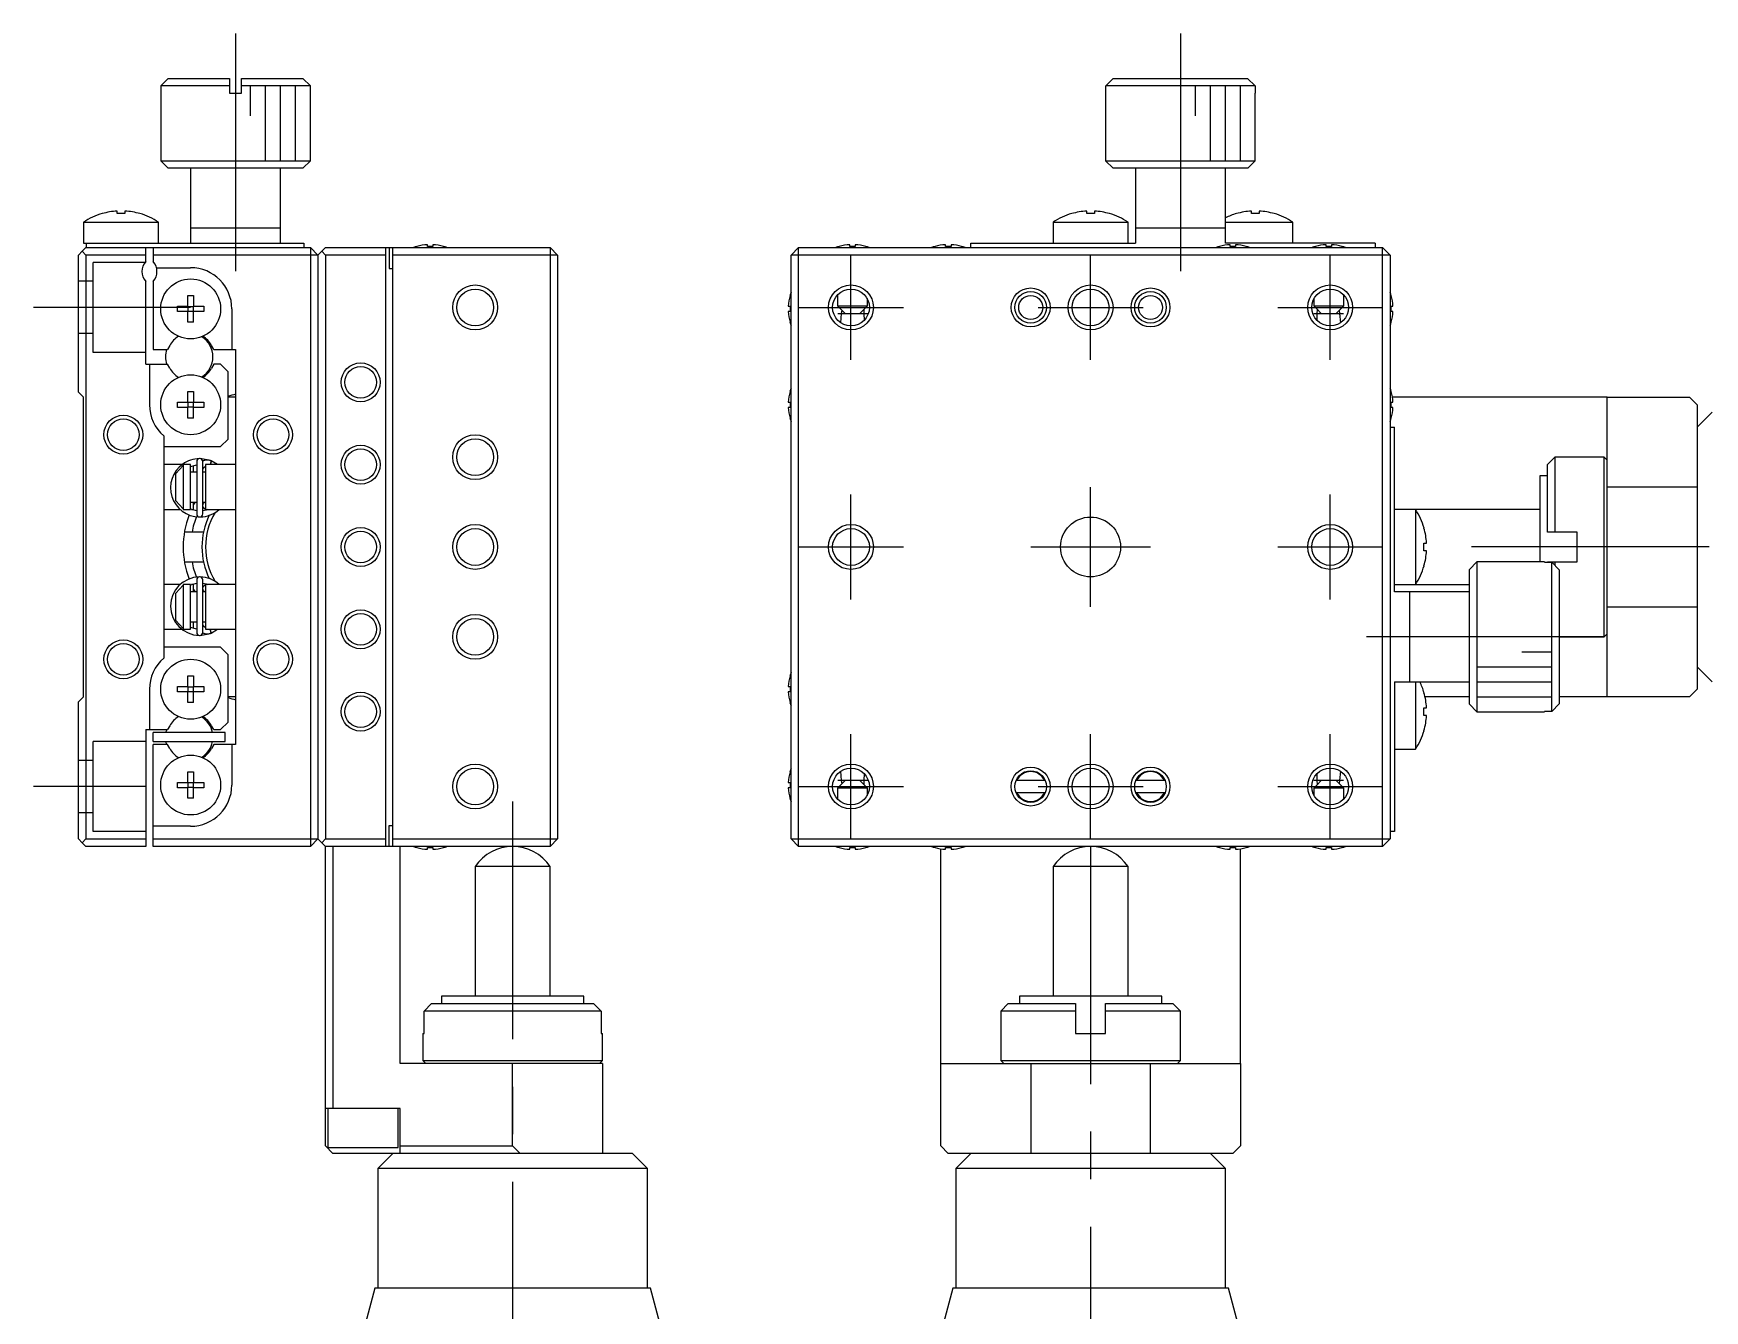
# Model space of a CAD drawing. Extents: x -3 to 373, y -8 to 262.
# Drawn here: x -3 to 108.6, y 125.3 to 210.7 of the extents above; entities that cross this region are included whole.
import ezdxf

# ---------------------------------------------------------------- set-up
doc = ezdxf.new("R2010")
doc.units = 0
doc.header["$LTSCALE"] = 0.5
doc.linetypes.add('CENTER', pattern=[50.8, 31.75, -6.35, 6.35, -6.35])
doc.linetypes.add('DASHED', pattern=[19.05, 12.7, -6.35])
for name, color, linetype in [('MSM_CENTER', 1, 'CENTER'), ('MSM_CONTINUOUS', 7, 'CONTINUOUS'), ('MSM_DASHED', 4, 'DASHED'), ('MSM_NARROW', 5, 'CONTINUOUS')]:
    doc.layers.add(name, color=color, linetype=linetype)

msp = doc.modelspace()

# ---------------------------------------------------------------- linework, layer by layer
at = {"layer": 'MSM_CENTER'}
for p, q in [((10.5, 210.65), (10.5, 193.65)), ((73.594929, 210.65), (73.594929, 193.65)), ((51.594929, 188.85), (51.594929, 195.85)), ((67.594929, 188.85), (67.594929, 195.85)), ((83.594929, 188.85), (83.594929, 195.85)), ((7.5, 192.35), (-3, 192.35)), ((48.094929, 192.35), (55.094929, 192.35)), ((64.094929, 192.35), (71.094929, 192.35)), ((80.094929, 192.35), (87.094929, 192.35)), ((51.594929, 172.85), (51.594929, 179.85)), ((67.594929, 172.35), (67.594929, 180.35)), ((83.594929, 172.85), (83.594929, 179.85)), ((48.094929, 176.35), (55.094929, 176.35)), ((63.594929, 176.35), (71.594929, 176.35)), ((80.094929, 176.35), (87.094929, 176.35)), ((185.094929, 176.35), (90.037412, 176.35)), ((101.894929, 170.35), (84.594929, 170.35)), ((51.594929, 156.85), (51.594929, 163.85)), ((67.594929, 156.85), (67.594929, 163.85)), ((83.594929, 156.85), (83.594929, 163.85)), ((4.5, 160.35), (-3, 160.35)), ((48.094929, 160.35), (55.094929, 160.35)), ((64.094929, 160.35), (71.094929, 160.35)), ((80.094929, 160.35), (87.094929, 160.35)), ((29, 159.35), (29, 58.85)), ((67.594929, 156.35), (67.594929, 58.85))]:
    msp.add_line(p, q, dxfattribs=at)
at = {"layer": 'MSM_CONTINUOUS'}
for p, q in [((6, 207.65), (5.5, 207.15)), ((6, 207.65), (10.1, 207.65)), ((10.1, 207.65), (10.1, 206.65)), ((10.9, 207.65), (15, 207.65)), ((10.9, 206.65), (10.9, 207.65)), ((15.5, 207.15), (15, 207.65)), ((68.610955, 207.15), (69.112742, 207.65)), ((69.112742, 207.65), (78.077116, 207.65)), ((78.077116, 207.65), (78.578904, 207.15)), ((5.5, 207.15), (5.5, 202.15)), ((10.1, 207.15), (5.5, 207.15)), ((10.1, 206.65), (10.9, 206.65)), ((15.5, 207.15), (10.9, 207.15)), ((15.5, 202.15), (15.5, 207.15)), ((68.594929, 206.65), (68.594929, 202.15)), ((68.594929, 206.65), (68.610955, 206.65)), ((68.610955, 206.65), (68.610955, 207.15)), ((78.578904, 207.15), (68.610955, 207.15)), ((78.578904, 207.15), (78.578904, 206.65)), ((78.578904, 206.65), (78.594929, 206.65)), ((78.594929, 202.15), (78.594929, 206.65)), ((5.5, 202.15), (6, 201.65)), ((5.5, 202.15), (15.5, 202.15)), ((15, 201.65), (15.5, 202.15)), ((68.594929, 202.15), (69.094929, 201.65)), ((68.594929, 202.15), (78.594929, 202.15)), ((78.094929, 201.65), (78.594929, 202.15)), ((15, 201.65), (6, 201.65)), ((7.5, 201.65), (7.5, 196.65)), ((13.5, 196.65), (13.5, 201.65)), ((78.094929, 201.65), (69.094929, 201.65)), ((70.594929, 201.65), (70.594929, 196.65)), ((76.594929, 196.65), (76.594929, 201.65)), ((2.59, 198.612581), (2.59, 198.784953)), ((3.11, 198.784953), (3.11, 198.612581)), ((67.334929, 198.612581), (67.334929, 198.784953)), ((67.854929, 198.784953), (67.854929, 198.612581)), ((78.334929, 198.612581), (78.334929, 198.784953)), ((78.854929, 198.784953), (78.854929, 198.612581)), ((0.35, 198.041657), (0.35, 196.65)), ((0.35, 198.041657), (5.35, 198.041657)), ((1.59141, 198.612581), (1.588067, 198.619436)), ((3.11, 198.612581), (2.59, 198.612581)), ((4.111933, 198.619436), (4.10859, 198.612581)), ((5.35, 196.65), (5.35, 198.041657)), ((13.5, 197.65), (7.5, 197.65)), ((65.094929, 198.041657), (65.094929, 196.65)), ((65.094929, 198.041657), (70.094929, 198.041657)), ((66.33634, 198.612581), (66.332997, 198.619436)), ((67.854929, 198.612581), (67.334929, 198.612581)), ((68.856862, 198.619436), (68.853519, 198.612581)), ((70.094929, 196.65), (70.094929, 198.041657)), ((76.594929, 197.65), (70.594929, 197.65)), ((76.594929, 198.041657), (81.094929, 198.041657)), ((77.33634, 198.612581), (77.332997, 198.619436)), ((78.854929, 198.612581), (78.334929, 198.612581)), ((79.856862, 198.619436), (79.853519, 198.612581)), ((81.094929, 196.65), (81.094929, 198.041657)), ((0.35, 196.65), (15.05, 196.65)), ((0.55, 196.35), (0.55, 196.65)), ((15.05, 196.65), (15.05, 196.35)), ((22.613639, 196.419522), (22.611384, 196.424144)), ((23.32, 196.419522), (23.32, 196.539859)), ((23.68, 196.419522), (23.32, 196.419522)), ((23.68, 196.539859), (23.68, 196.419522)), ((24.388616, 196.424144), (24.386361, 196.419522)), ((50.808568, 196.419522), (50.806314, 196.424144)), ((51.514929, 196.419522), (51.514929, 196.539859)), ((51.874929, 196.419522), (51.514929, 196.419522)), ((51.874929, 196.539859), (51.874929, 196.419522)), ((52.583545, 196.424144), (52.581291, 196.419522)), ((57.208568, 196.419522), (57.206314, 196.424144)), ((57.914929, 196.419522), (57.914929, 196.539859)), ((58.274929, 196.419522), (57.914929, 196.419522)), ((58.274929, 196.539859), (58.274929, 196.419522)), ((58.983545, 196.424144), (58.981291, 196.419522)), ((59.594929, 196.65), (70.594929, 196.65)), ((59.594929, 196.35), (59.594929, 196.65)), ((76.208568, 196.419522), (76.206314, 196.424144)), ((86.594929, 196.65), (76.594929, 196.65)), ((76.914929, 196.419522), (76.914929, 196.539859)), ((77.274929, 196.419522), (76.914929, 196.419522)), ((77.274929, 196.539859), (77.274929, 196.419522)), ((77.983545, 196.424144), (77.981291, 196.419522)), ((82.608568, 196.419522), (82.606314, 196.424144)), ((83.314929, 196.419522), (83.314929, 196.539859)), ((83.674929, 196.419522), (83.314929, 196.419522)), ((83.674929, 196.539859), (83.674929, 196.419522)), ((84.383545, 196.424144), (84.381291, 196.419522)), ((86.594929, 196.65), (86.594929, 196.35)), ((0.25, 196.1), (0, 195.85)), ((0, 186.7), (0, 195.85)), ((0.25, 196.1), (0.5, 196.35)), ((0.5, 195.85), (0.25, 196.1)), ((0.5, 196.35), (15.5, 196.35)), ((4.5, 195.85), (0.5, 195.85)), ((0.5, 195.85), (0.5, 156.85)), ((4.5, 195.411438), (4.5, 196.35)), ((5, 196.35), (5, 195.411438)), ((16, 195.85), (5, 195.85)), ((15.5, 196.35), (15.5, 156.35)), ((16, 195.85), (15.5, 196.35)), ((16, 195.85), (16.25, 196.1)), ((16, 195.85), (16, 156.85)), ((16.25, 196.1), (16.5, 196.35)), ((16.5, 195.85), (16.25, 196.1)), ((16.5, 196.35), (31.5, 196.35)), ((16.5, 195.85), (16.5, 156.85)), ((20.5, 195.85), (16.5, 195.85)), ((20.5, 196.35), (20.5, 156.35)), ((20.75, 196.35), (20.75, 194.95)), ((21, 156.35), (21, 196.35)), ((32, 195.85), (21, 195.85)), ((31.5, 196.35), (31.5, 156.35)), ((32, 195.85), (31.5, 196.35)), ((32, 195.85), (32, 156.85)), ((48.094929, 196.35), (47.594929, 195.85)), ((87.594929, 195.85), (47.594929, 195.85)), ((47.594929, 156.85), (47.594929, 195.85)), ((48.094929, 196.35), (87.094929, 196.35)), ((48.094929, 156.35), (48.094929, 196.35)), ((87.094929, 156.35), (87.094929, 196.35)), ((87.594929, 195.85), (87.094929, 196.35)), ((87.594929, 195.85), (87.594929, 156.85)), ((5.218246, 195), (7.5, 195)), ((20.75, 194.95), (21, 194.95)), ((4.5, 188.55), (4.5, 194.088562)), ((5, 194.088562), (5, 189.55)), ((7.32, 192.43), (7.32, 193.136361)), ((7.32, 193.136361), (7.68, 193.136361)), ((7.68, 193.136361), (7.68, 192.43)), ((47.520785, 193.138616), (47.525408, 193.136361)), ((50.694929, 193.217453), (50.694929, 192.45)), ((84.494929, 192.45), (84.494929, 193.21686)), ((87.664451, 193.136361), (87.669074, 193.138616)), ((6.613639, 192.07), (6.613639, 192.43)), ((6.613639, 192.43), (7.32, 192.43)), ((7.32, 192.07), (6.613639, 192.07)), ((7.330372, 192.419628), (7.32, 192.43)), ((7.330372, 192.080372), (7.32, 192.07)), ((7.32, 191.363639), (7.32, 192.07)), ((7.330372, 192.419628), (7.669628, 192.419628)), ((7.330372, 192.080372), (7.330372, 192.419628)), ((7.669628, 192.080372), (7.330372, 192.080372)), ((7.669628, 192.419628), (7.68, 192.43)), ((7.669628, 192.419628), (7.669628, 192.080372)), ((7.669628, 192.080372), (7.68, 192.07)), ((7.68, 192.43), (8.386361, 192.43)), ((7.68, 191.363639), (7.68, 192.07)), ((8.386361, 192.07), (7.68, 192.07)), ((8.386361, 192.43), (8.386361, 192.07)), ((10.25, 192.25), (10.25, 189.55)), ((47.405071, 192.43), (47.525408, 192.43)), ((47.525408, 192.07), (47.405071, 192.07)), ((47.525408, 192.43), (47.525408, 192.07)), ((50.694929, 192.45), (51.194929, 191.95)), ((50.694929, 192.45), (52.694929, 192.45)), ((50.707792, 191.95), (52.693842, 191.95)), ((50.946145, 191.95), (50.894929, 191.314384)), ((50.975073, 192.169864), (50.946145, 191.95)), ((52.194929, 191.95), (52.694929, 192.45)), ((52.478403, 191.95), (52.465965, 192.221076)), ((52.494929, 191.482532), (52.478403, 191.95)), ((52.694929, 192.45), (52.694929, 192.943707)), ((82.494929, 192.943083), (82.494929, 192.45)), ((82.494929, 192.45), (82.694929, 192.25)), ((82.494929, 192.45), (84.494929, 192.45)), ((82.496016, 191.95), (84.482067, 191.95)), ((82.694929, 192.25), (82.994929, 191.95)), ((82.711456, 191.95), (82.694929, 191.482532)), ((82.723894, 192.221089), (82.711456, 191.95)), ((83.994929, 191.95), (84.494929, 192.45)), ((84.243714, 191.95), (84.214785, 192.169874)), ((84.294929, 191.314384), (84.243714, 191.95)), ((87.664451, 192.43), (87.784788, 192.43)), ((87.664451, 192.07), (87.664451, 192.43)), ((87.784788, 192.07), (87.664451, 192.07)), ((7.68, 191.363639), (7.32, 191.363639)), ((47.525408, 191.363639), (47.520785, 191.361384)), ((87.669074, 191.361384), (87.664451, 191.363639)), ((6.09936, 189.810095), (5.949194, 189.55)), ((9.050806, 189.55), (8.90064, 189.810095)), ((5, 189.55), (5.949194, 189.55)), ((9.050806, 189.55), (10.5, 189.55)), ((10.5, 189.55), (10.5, 163.15)), ((4.5, 188.55), (5.949194, 188.55)), ((4.75, 188.55), (4.75, 185.85)), ((6.09936, 188.289905), (5.949194, 188.55)), ((9.050806, 188.55), (8.90064, 188.289905)), ((9.5, 188.55), (9.050806, 188.55)), ((10, 188.05), (9.5, 188.55)), ((10, 183.55), (10, 188.05)), ((0, 186.7), (0.35, 186.35)), ((7.32, 186.03), (7.32, 186.736361)), ((7.32, 186.736361), (7.68, 186.736361)), ((7.68, 186.736361), (7.68, 186.03)), ((47.520785, 186.738616), (47.525408, 186.736361)), ((87.664451, 186.736361), (87.669074, 186.738616)), ((0.35, 166.35), (0.35, 186.35)), ((6.613639, 185.67), (6.613639, 186.03)), ((6.613639, 186.03), (7.32, 186.03)), ((7.32, 185.67), (6.613639, 185.67)), ((7.330372, 186.019628), (7.32, 186.03)), ((7.330372, 185.680372), (7.32, 185.67)), ((7.32, 184.963639), (7.32, 185.67)), ((7.330372, 186.019628), (7.669628, 186.019628)), ((7.330372, 185.680372), (7.330372, 186.019628)), ((7.669628, 185.680372), (7.330372, 185.680372)), ((7.669628, 186.019628), (7.68, 186.03)), ((7.669628, 186.019628), (7.669628, 185.680372)), ((7.669628, 185.680372), (7.68, 185.67)), ((7.68, 186.03), (8.386361, 186.03)), ((7.68, 184.963639), (7.68, 185.67)), ((8.386361, 185.67), (7.68, 185.67)), ((8.386361, 186.03), (8.386361, 185.67)), ((10.5, 186.350002), (10, 186.350002)), ((47.405071, 186.03), (47.525408, 186.03)), ((47.525408, 185.67), (47.405071, 185.67)), ((47.525408, 186.03), (47.525408, 185.67)), ((87.664451, 186.03), (87.784788, 186.03)), ((87.664451, 185.67), (87.664451, 186.03)), ((87.784788, 185.67), (87.664451, 185.67)), ((102.094929, 186.350002), (87.750496, 186.350002)), ((102.094929, 186.350002), (107.594929, 186.35)), ((102.094929, 166.35), (102.094929, 186.350002)), ((108.094929, 185.85), (107.594929, 186.35)), ((108.094929, 185.85), (108.094929, 166.85)), ((109.094929, 185.35), (108.094929, 184.35)), ((7.68, 184.963639), (7.32, 184.963639)), ((47.525408, 184.963639), (47.520785, 184.961384)), ((87.594929, 184.35), (87.894929, 184.35)), ((87.669074, 184.961384), (87.664451, 184.963639)), ((87.894929, 173.35), (87.894929, 184.35)), ((5.7, 183.770938), (5.7, 168.929062)), ((5.7, 183.05), (9.5, 183.05)), ((9.5, 183.05), (10, 183.55)), ((7.906482, 182.053078), (7.906482, 178.553078)), ((8.816982, 182.11766), (8.130759, 182.251617)), ((8.335199, 182.099082), (8.303885, 182.085083)), ((8.306482, 178.553078), (8.306482, 182.053078)), ((8.367334, 182.111569), (8.335199, 182.099082)), ((8.400039, 182.122431), (8.367334, 182.111569)), ((8.433233, 182.131642), (8.400039, 182.122431)), ((8.466836, 182.139181), (8.433233, 182.131642)), ((8.500766, 182.145028), (8.466836, 182.139181)), ((8.534939, 182.149171), (8.500766, 182.145028)), ((8.569273, 182.151599), (8.534939, 182.149171)), ((8.603685, 182.152307), (8.569273, 182.151599)), ((8.638089, 182.151292), (8.603685, 182.152307)), ((8.672404, 182.148556), (8.638089, 182.151292)), ((8.706544, 182.144106), (8.672404, 182.148556)), ((8.740427, 182.137952), (8.706544, 182.144106)), ((8.77397, 182.130108), (8.740427, 182.137952)), ((8.80709, 182.120593), (8.77397, 182.130108)), ((8.878604, 182.092423), (8.805969, 181.849984)), ((8.839706, 182.10943), (8.80709, 182.120593)), ((8.8211, 181.907599), (8.814831, 181.892911)), ((8.827183, 181.922322), (8.8211, 181.907599)), ((8.833039, 181.936989), (8.827183, 181.922322)), ((8.838632, 181.951504), (8.833039, 181.936989)), ((8.843927, 181.965776), (8.838632, 181.951504)), ((8.870057, 182.097361), (8.839706, 182.10943)), ((8.848889, 181.979713), (8.843927, 181.965776)), ((8.853487, 181.993227), (8.848889, 181.979713)), ((8.857692, 182.006232), (8.853487, 181.993227)), ((8.861476, 182.018644), (8.857692, 182.006232)), ((8.864816, 182.030385), (8.861476, 182.018644)), ((8.867691, 182.041379), (8.864816, 182.030385)), ((8.870081, 182.051556), (8.867691, 182.041379)), ((8.868376, 182.097715), (8.870635, 182.097062)), ((9.291268, 181.85002), (8.869514, 182.096319)), ((8.871972, 182.060853), (8.870081, 182.051556)), ((8.870635, 182.097062), (8.87239, 182.095238)), ((8.873352, 182.069208), (8.871972, 182.060853)), ((8.87239, 182.095238), (8.873632, 182.092254)), ((8.874212, 182.07657), (8.873352, 182.069208)), ((8.873632, 182.092254), (8.874352, 182.08813)), ((8.874546, 182.08289), (8.874212, 182.07657)), ((8.874352, 182.08813), (8.874546, 182.08289)), ((98.594929, 182.35), (98.094929, 181.85)), ((101.894929, 182.35), (98.594929, 182.35)), ((98.594929, 182.35), (98.594929, 177.35)), ((102.094929, 182.15), (101.894929, 182.35)), ((101.894929, 170.35), (101.894929, 182.35)), ((6.921566, 181.85), (5.7, 181.85)), ((6.5, 181.266515), (7, 181.795683)), ((6.5, 179.433485), (6.5, 181.266515)), ((7.5, 181.85), (7, 181.85)), ((7, 181.85), (7, 178.85)), ((7.499868, 181.730394), (7.906431, 181.841258)), ((7.5, 178.85), (7.5, 181.85)), ((7.906482, 181.35), (7.5, 181.35)), ((7.7, 181.35), (7.7, 181.79983)), ((8.306482, 181.452191), (8.306809, 181.466146)), ((8.5, 181.35), (8.306482, 181.35)), ((8.306809, 181.466146), (8.307843, 181.48084)), ((8.307843, 181.48084), (8.309583, 181.495466)), ((8.309583, 181.495466), (8.312023, 181.50999)), ((8.312023, 181.50999), (8.31516, 181.524376)), ((8.31516, 181.524376), (8.318987, 181.538593)), ((8.318987, 181.538593), (8.323494, 181.552607)), ((8.323494, 181.552607), (8.328673, 181.566385)), ((8.328673, 181.566385), (8.334512, 181.579896)), ((8.334512, 181.579896), (8.341, 181.593107)), ((8.341, 181.593107), (8.348122, 181.605986)), ((8.348122, 181.605986), (8.355863, 181.618503)), ((8.355863, 181.618503), (8.364208, 181.630627)), ((8.364208, 181.630627), (8.373137, 181.642329)), ((8.373137, 181.642329), (8.382633, 181.653579)), ((8.382633, 181.653579), (8.392673, 181.664348)), ((8.392673, 181.664348), (8.403236, 181.67461)), ((8.403236, 181.67461), (8.414298, 181.684337)), ((8.414298, 181.684337), (8.425835, 181.693504)), ((8.425835, 181.693504), (8.437819, 181.702086)), ((8.437819, 181.702086), (8.450223, 181.710058)), ((8.450223, 181.710058), (8.463018, 181.7174)), ((8.463018, 181.7174), (8.476172, 181.724089)), ((8.476172, 181.724089), (8.489655, 181.730106)), ((8.489655, 181.730106), (8.499977, 181.734172)), ((10.5, 181.85), (8.5, 181.85)), ((8.5, 181.85), (8.5, 178.85)), ((8.801893, 181.86402), (8.795306, 181.85)), ((8.808415, 181.878354), (8.801893, 181.86402)), ((8.814831, 181.892911), (8.808415, 181.878354)), ((98.09491, 181.1), (97.594929, 181.1)), ((97.594929, 181.1), (97.594929, 175.35)), ((98.094929, 177.35), (98.094929, 181.85)), ((108.094929, 180.35), (102.094929, 180.35)), ((5.7, 178.85), (6.808166, 178.85)), ((7, 178.904317), (6.5, 179.433485)), ((7, 178.85), (7.5, 178.85)), ((7.906428, 178.765185), (7.499915, 178.875427)), ((7.5, 179.35), (7.906482, 179.35)), ((7.565484, 178.85), (7.565644, 178.85)), ((7.565906, 178.85), (7.7, 178.85)), ((7.7, 178.85), (7.7, 179.35)), ((8.306482, 179.35), (8.5, 179.35)), ((8.306531, 179.148642), (8.306482, 179.153965)), ((8.307151, 179.13392), (8.306531, 179.148642)), ((8.534819, 178.812495), (8.306541, 178.764872)), ((8.308479, 179.119242), (8.307151, 179.13392)), ((8.310512, 179.104642), (8.308479, 179.119242)), ((8.313246, 179.090155), (8.310512, 179.104642)), ((8.316677, 179.075813), (8.313246, 179.090155)), ((8.320797, 179.06165), (8.316677, 179.075813)), ((8.325599, 179.047701), (8.320797, 179.06165)), ((8.331073, 179.033997), (8.325599, 179.047701)), ((8.337207, 179.020573), (8.331073, 179.033997)), ((8.34399, 179.00746), (8.337207, 179.020573)), ((8.351407, 178.994691), (8.34399, 179.00746)), ((8.359442, 178.982297), (8.351407, 178.994691)), ((8.368079, 178.970309), (8.359442, 178.982297)), ((8.377299, 178.958758), (8.368079, 178.970309)), ((8.387081, 178.947674), (8.377299, 178.958758)), ((8.397404, 178.937086), (8.387081, 178.947674)), ((8.408244, 178.927021), (8.397404, 178.937086)), ((8.419577, 178.917507), (8.408244, 178.927021)), ((8.431376, 178.908571), (8.419577, 178.917507)), ((8.443613, 178.900237), (8.431376, 178.908571)), ((8.456258, 178.892528), (8.443613, 178.900237)), ((8.46928, 178.885467), (8.456258, 178.892528)), ((8.482647, 178.879075), (8.46928, 178.885467)), ((8.496325, 178.873371), (8.482647, 178.879075)), ((8.499977, 178.871984), (8.496325, 178.873371)), ((8.5, 178.85), (10.5, 178.85)), ((8.647486, 178.849662), (8.534819, 178.812495)), ((97.594929, 178.85), (87.894929, 178.85)), ((89.286587, 178.85), (89.286587, 173.85)), ((8.810526, 178.486653), (8.811433, 178.486945)), ((8.811433, 178.486945), (8.814693, 178.488003)), ((8.814693, 178.488003), (8.815844, 178.488381)), ((8.815844, 178.488381), (8.816742, 178.488677)), ((8.816742, 178.488677), (8.818013, 178.489099)), ((8.818013, 178.489099), (8.870057, 178.508795)), ((8.865773, 178.508891), (8.868376, 178.508441)), ((8.868376, 178.508441), (8.868018, 178.509303)), ((8.870057, 178.508795), (8.868376, 178.508441)), ((8.870814, 178.50921), (8.870057, 178.508795)), ((89.85751, 177.60859), (89.864365, 177.611933)), ((8.356456, 177.35), (7.08392, 177.35)), ((89.85751, 176.09), (89.85751, 176.61)), ((89.85751, 176.61), (90.029882, 176.61)), ((100.094929, 177.35), (98.094929, 177.35)), ((100.094929, 175.35), (100.094929, 177.35)), ((7.08392, 175.35), (8.356456, 175.35)), ((90.029882, 176.09), (89.85751, 176.09)), ((93.394929, 175.35), (92.894929, 174.85)), ((97.894929, 175.35), (93.394929, 175.35)), ((93.394929, 175.35), (93.394929, 165.35)), ((97.894929, 175.35), (97.894929, 175.333974)), ((97.894929, 175.333974), (98.394929, 175.333974)), ((98.094929, 175.35), (100.094929, 175.35)), ((98.394929, 175.333974), (98.894929, 174.832187)), ((98.394929, 165.366026), (98.394929, 175.333974)), ((98.594929, 175.35), (98.594929, 175.132923)), ((7.906482, 174.146922), (7.906482, 170.646922)), ((8.306482, 170.646922), (8.306482, 174.146922)), ((8.809694, 174.213612), (8.808645, 174.213946)), ((8.811068, 174.213173), (8.809694, 174.213612)), ((8.812058, 174.212854), (8.811068, 174.213173)), ((8.812953, 174.212564), (8.812058, 174.212854)), ((8.814387, 174.212097), (8.812953, 174.212564)), ((8.815948, 174.211585), (8.814387, 174.212097)), ((8.817001, 174.211237), (8.815948, 174.211585)), ((8.818509, 174.210736), (8.817001, 174.211237)), ((8.821004, 174.209898), (8.818509, 174.210736)), ((8.822984, 174.209225), (8.821004, 174.209898)), ((8.870057, 174.191205), (8.822984, 174.209225)), ((8.868376, 174.191559), (8.867999, 174.190651)), ((8.870057, 174.191205), (8.868376, 174.191559)), ((8.870814, 174.19079), (8.870057, 174.191205)), ((89.864365, 175.088067), (89.85751, 175.09141)), ((92.894929, 165.85), (92.894929, 174.85)), ((98.894929, 174.832187), (98.894929, 165.867813)), ((6.808261, 173.85), (5.7, 173.85)), ((6.5, 173.266515), (7, 173.795683)), ((6.5, 171.433485), (6.5, 173.266515)), ((6.80887, 173.85), (6.808644, 173.85)), ((7.5, 173.85), (7, 173.85)), ((7, 173.85), (7, 170.85)), ((7.49981, 173.824529), (7.906478, 173.934822)), ((7.5, 170.85), (7.5, 173.85)), ((7.906482, 173.35), (7.5, 173.35)), ((7.7, 173.85), (7.565825, 173.85)), ((7.7, 173.35), (7.7, 173.85)), ((8.306482, 173.546035), (8.306809, 173.559989)), ((8.5, 173.35), (8.306482, 173.35)), ((8.306574, 173.935124), (8.535095, 173.887425)), ((8.306809, 173.559989), (8.307843, 173.574684)), ((8.307843, 173.574684), (8.309583, 173.58931)), ((8.309583, 173.58931), (8.312023, 173.603833)), ((8.312023, 173.603833), (8.31516, 173.61822)), ((8.31516, 173.61822), (8.318987, 173.632437)), ((8.318987, 173.632437), (8.323494, 173.646451)), ((8.323494, 173.646451), (8.328673, 173.660229)), ((8.328673, 173.660229), (8.334512, 173.67374)), ((8.334512, 173.67374), (8.341, 173.68695)), ((8.341, 173.68695), (8.348122, 173.69983)), ((8.348122, 173.69983), (8.355863, 173.712347)), ((8.355863, 173.712347), (8.364208, 173.724471)), ((8.364208, 173.724471), (8.373137, 173.736173)), ((8.373137, 173.736173), (8.382633, 173.747422)), ((8.382633, 173.747422), (8.392673, 173.758192)), ((8.392673, 173.758192), (8.403236, 173.768454)), ((8.403236, 173.768454), (8.414298, 173.778181)), ((8.414298, 173.778181), (8.425835, 173.787348)), ((8.425835, 173.787348), (8.437819, 173.79593)), ((8.437819, 173.79593), (8.450223, 173.803902)), ((8.450223, 173.803902), (8.463018, 173.811244)), ((8.463018, 173.811244), (8.476172, 173.817933)), ((8.476172, 173.817933), (8.489655, 173.82395)), ((8.489655, 173.82395), (8.499977, 173.828016)), ((10.5, 173.85), (8.5, 173.85)), ((8.5, 173.85), (8.5, 170.85)), ((8.535095, 173.887425), (8.647765, 173.850234)), ((87.894929, 173.85), (92.894929, 173.85)), ((92.894929, 173.35), (87.894929, 173.35)), ((88.894929, 173.35), (88.894929, 167.35)), ((102.094929, 172.35), (108.094929, 172.35)), ((5.7, 170.85), (6.921391, 170.85)), ((7, 170.904317), (6.5, 171.433485)), ((6.921849, 170.85), (6.921986, 170.85)), ((7, 170.85), (7.5, 170.85)), ((7.90646, 170.858739), (7.499853, 170.969613)), ((7.5, 171.35), (7.906482, 171.35)), ((7.7, 170.900616), (7.7, 171.35)), ((8.306482, 171.35), (8.5, 171.35)), ((8.306531, 171.242486), (8.306482, 171.247809)), ((8.307151, 171.227764), (8.306531, 171.242486)), ((8.308479, 171.213086), (8.307151, 171.227764)), ((8.310512, 171.198486), (8.308479, 171.213086)), ((8.313246, 171.183998), (8.310512, 171.198486)), ((8.316677, 171.169656), (8.313246, 171.183998)), ((8.320797, 171.155494), (8.316677, 171.169656)), ((8.325599, 171.141545), (8.320797, 171.155494)), ((8.331073, 171.127841), (8.325599, 171.141545)), ((8.337207, 171.114417), (8.331073, 171.127841)), ((8.34399, 171.101304), (8.337207, 171.114417)), ((8.351407, 171.088535), (8.34399, 171.101304)), ((8.359442, 171.076141), (8.351407, 171.088535)), ((8.368079, 171.064153), (8.359442, 171.076141)), ((8.377299, 171.052602), (8.368079, 171.064153)), ((8.387081, 171.041518), (8.377299, 171.052602)), ((8.397404, 171.030929), (8.387081, 171.041518)), ((8.408244, 171.020865), (8.397404, 171.030929)), ((8.419577, 171.011351), (8.408244, 171.020865)), ((8.431376, 171.002415), (8.419577, 171.011351)), ((8.443613, 170.99408), (8.431376, 171.002415)), ((8.456258, 170.986372), (8.443613, 170.99408)), ((8.46928, 170.979311), (8.456258, 170.986372)), ((8.482647, 170.972919), (8.46928, 170.979311)), ((8.496325, 170.967214), (8.482647, 170.972919)), ((8.499977, 170.965828), (8.496325, 170.967214)), ((8.5, 170.85), (10.5, 170.85)), ((8.801893, 170.83598), (8.795306, 170.85)), ((8.808415, 170.821646), (8.801893, 170.83598)), ((8.878604, 170.607577), (8.805969, 170.850016)), ((8.814831, 170.807089), (8.808415, 170.821646)), ((8.8211, 170.792401), (8.814831, 170.807089)), ((8.827183, 170.777678), (8.8211, 170.792401)), ((8.833039, 170.763011), (8.827183, 170.777678)), ((8.838632, 170.748496), (8.833039, 170.763011)), ((8.843927, 170.734224), (8.838632, 170.748496)), ((8.869514, 170.603681), (9.291176, 170.84991)), ((26.008117, 171.498837), (26.000086, 171.5101)), ((9.5, 169.65), (5.7, 169.65)), ((8.132013, 170.4484), (8.81594, 170.581933)), ((8.303836, 170.61494), (8.315907, 170.609321)), ((8.315907, 170.609321), (8.347687, 170.595845)), ((8.347687, 170.595845), (8.380082, 170.583981)), ((8.380082, 170.583981), (8.413013, 170.573756)), ((8.413013, 170.573756), (8.446399, 170.565194)), ((8.446399, 170.565194), (8.480159, 170.558315)), ((8.480159, 170.558315), (8.514209, 170.553135)), ((8.514209, 170.553135), (8.548466, 170.549666)), ((8.548466, 170.549666), (8.582847, 170.547916)), ((8.582847, 170.547916), (8.617268, 170.547888)), ((8.617268, 170.547888), (8.651645, 170.549582)), ((8.651645, 170.549582), (8.685895, 170.552995)), ((8.685895, 170.552995), (8.719933, 170.558116)), ((8.719933, 170.558116), (8.753678, 170.564935)), ((8.753678, 170.564935), (8.787046, 170.573434)), ((8.787046, 170.573434), (8.819957, 170.583593)), ((8.819957, 170.583593), (8.852331, 170.595388)), ((8.848889, 170.720287), (8.843927, 170.734224)), ((8.853487, 170.706773), (8.848889, 170.720287)), ((8.852331, 170.595388), (8.870057, 170.602639)), ((8.857692, 170.693768), (8.853487, 170.706773)), ((8.861476, 170.681356), (8.857692, 170.693768)), ((8.864816, 170.669615), (8.861476, 170.681356)), ((8.867691, 170.658621), (8.864816, 170.669615)), ((8.870081, 170.648444), (8.867691, 170.658621)), ((8.868376, 170.602285), (8.870635, 170.602938)), ((8.871972, 170.639147), (8.870081, 170.648444)), ((8.870635, 170.602938), (8.87239, 170.604762)), ((8.873352, 170.630792), (8.871972, 170.639147)), ((8.87239, 170.604762), (8.873632, 170.607746)), ((8.874212, 170.62343), (8.873352, 170.630792)), ((8.873632, 170.607746), (8.874352, 170.61187)), ((8.874546, 170.61711), (8.874212, 170.62343)), ((8.874352, 170.61187), (8.874546, 170.61711)), ((10, 169.15), (9.5, 169.65)), ((98.894929, 170.35), (101.894929, 170.35)), ((101.894929, 170.35), (102.094929, 170.55)), ((10, 164.65), (10, 169.15)), ((7.32, 167.03), (7.32, 167.736361)), ((7.32, 167.736361), (7.68, 167.736361)), ((7.68, 167.736361), (7.68, 167.03)), ((47.520785, 167.738616), (47.525408, 167.736361)), ((108.094929, 168.35), (109.094929, 167.35)), ((0.35, 166.35), (0, 166)), ((4.75, 166.85), (4.75, 164.15)), ((6.613639, 166.67), (6.613639, 167.03)), ((6.613639, 167.03), (7.32, 167.03)), ((7.32, 166.67), (6.613639, 166.67)), ((7.330372, 167.019628), (7.32, 167.03)), ((7.330372, 166.680372), (7.32, 166.67)), ((7.32, 165.963639), (7.32, 166.67)), ((7.330372, 167.019628), (7.669628, 167.019628)), ((7.330372, 166.680372), (7.330372, 167.019628)), ((7.669628, 166.680372), (7.330372, 166.680372)), ((7.669628, 167.019628), (7.68, 167.03)), ((7.669628, 167.019628), (7.669628, 166.680372)), ((7.669628, 166.680372), (7.68, 166.67)), ((7.68, 167.03), (8.386361, 167.03)), ((7.68, 165.963639), (7.68, 166.67)), ((8.386361, 166.67), (7.68, 166.67)), ((8.386361, 167.03), (8.386361, 166.67)), ((10.5, 166.35), (10, 166.35)), ((47.405071, 167.03), (47.525408, 167.03)), ((47.525408, 166.67), (47.405071, 166.67)), ((47.525408, 167.03), (47.525408, 166.67)), ((87.894929, 167.35), (92.894929, 167.35)), ((87.894929, 167.35), (87.894929, 157.35)), ((89.286587, 167.35), (89.286587, 162.85)), ((89.85751, 166.60859), (89.864365, 166.611933)), ((92.894929, 166.35), (89.924701, 166.35)), ((107.594929, 166.35), (98.894929, 166.35)), ((107.594929, 166.35), (108.094929, 166.85)), ((0, 156.85), (0, 166)), ((7.68, 165.963639), (7.32, 165.963639)), ((47.525408, 165.963639), (47.520785, 165.961384)), ((89.85751, 165.09), (89.85751, 165.61)), ((89.85751, 165.61), (90.029882, 165.61)), ((92.894929, 165.85), (93.394929, 165.35)), ((93.394929, 165.35), (97.894929, 165.35)), ((97.894929, 165.366026), (97.894929, 165.35)), ((98.394929, 165.366026), (97.894929, 165.366026)), ((98.894929, 165.867813), (98.394929, 165.366026)), ((4.5, 164.15), (4.5, 156.35)), ((4.5, 164.15), (5.949194, 164.15)), ((6.09936, 164.410095), (5.949194, 164.15)), ((9.050806, 164.15), (8.90064, 164.410095)), ((9.050806, 164.15), (9.5, 164.15)), ((9.5, 164.15), (10, 164.65)), ((90.029882, 165.09), (89.85751, 165.09)), ((89.864365, 164.088067), (89.85751, 164.09141)), ((5, 163.35), (5, 163.95)), ((9.8, 163.95), (5, 163.95)), ((5, 163.35), (9.8, 163.35)), ((5.949194, 163.15), (5, 163.15)), ((5, 156.35), (5, 163.15)), ((6.09936, 162.889905), (5.949194, 163.15)), ((9.050806, 163.15), (8.90064, 162.889905)), ((10.5, 163.15), (9.050806, 163.15)), ((9.8, 163.35), (9.8, 163.95)), ((10.25, 163.15), (10.25, 160.45)), ((87.894929, 162.85), (89.286587, 162.85)), ((7.32, 160.63), (7.32, 161.336361)), ((7.32, 161.336361), (7.68, 161.336361)), ((7.68, 161.336361), (7.68, 160.63)), ((47.520785, 161.338616), (47.525408, 161.336361)), ((51.194929, 160.75), (50.694929, 160.25)), ((52.693842, 160.75), (50.707792, 160.75)), ((50.894929, 161.385616), (50.946145, 160.75)), ((50.946145, 160.75), (50.975074, 160.530126)), ((52.694929, 160.25), (52.194929, 160.75)), ((52.465965, 160.478911), (52.478403, 160.75)), ((52.478403, 160.75), (52.494929, 161.217468)), ((64.593319, 160.75), (62.59654, 160.75)), ((72.593319, 160.75), (70.59654, 160.75)), ((84.482067, 160.75), (82.496016, 160.75)), ((82.694929, 161.217468), (82.711456, 160.75)), ((82.994929, 160.75), (82.694929, 160.45)), ((82.711456, 160.75), (82.723894, 160.478924)), ((84.294929, 160.45), (83.994929, 160.75)), ((84.214786, 160.530136), (84.243714, 160.75)), ((84.243714, 160.75), (84.294929, 161.385616)), ((6.613639, 160.27), (6.613639, 160.63)), ((6.613639, 160.63), (7.32, 160.63)), ((7.32, 160.27), (6.613639, 160.27)), ((7.330372, 160.619628), (7.32, 160.63)), ((7.330372, 160.280372), (7.32, 160.27)), ((7.32, 159.563639), (7.32, 160.27)), ((7.330372, 160.619628), (7.669628, 160.619628)), ((7.330372, 160.280372), (7.330372, 160.619628)), ((7.669628, 160.280372), (7.330372, 160.280372)), ((7.669628, 160.619628), (7.68, 160.63)), ((7.669628, 160.619628), (7.669628, 160.280372)), ((7.669628, 160.280372), (7.68, 160.27)), ((7.68, 160.63), (8.386361, 160.63)), ((7.68, 159.563639), (7.68, 160.27)), ((8.386361, 160.27), (7.68, 160.27)), ((8.386361, 160.63), (8.386361, 160.27)), ((47.405071, 160.63), (47.525408, 160.63)), ((47.525408, 160.27), (47.405071, 160.27)), ((47.525408, 160.63), (47.525408, 160.27)), ((50.694929, 160.25), (50.694929, 159.482547)), ((52.694929, 160.25), (50.694929, 160.25)), ((52.694929, 159.756293), (52.694929, 160.25)), ((62.59654, 159.95), (64.593319, 159.95)), ((70.59654, 159.95), (72.593319, 159.95)), ((82.694929, 160.45), (82.494929, 160.25)), ((82.494929, 160.25), (82.494929, 159.756917)), ((84.494929, 160.25), (82.494929, 160.25)), ((84.494929, 160.25), (84.294929, 160.45)), ((84.494929, 159.48314), (84.494929, 160.25)), ((7.68, 159.563639), (7.32, 159.563639)), ((47.525408, 159.563639), (47.520785, 159.561384)), ((7.5, 157.7), (5, 157.7)), ((20.75, 156.35), (20.75, 157.75)), ((20.75, 157.75), (21, 157.75)), ((87.894929, 157.35), (87.594929, 157.35)), ((0, 156.85), (0.25, 156.6)), ((0.25, 156.6), (0.5, 156.85)), ((0.5, 156.35), (0.25, 156.6)), ((0.5, 156.85), (4.5, 156.85)), ((4.5, 156.35), (0.5, 156.35)), ((5, 156.85), (16, 156.85)), ((15.5, 156.35), (5, 156.35)), ((16, 156.85), (15.5, 156.35)), ((16, 156.85), (16.25, 156.6)), ((16.25, 156.6), (16.5, 156.85)), ((16.5, 156.35), (16.25, 156.6)), ((16.5, 156.85), (20.5, 156.85)), ((31.5, 156.35), (16.5, 156.35)), ((16.5, 136.35), (16.5, 156.35)), ((17, 156.35), (17, 138.85)), ((21, 156.85), (32, 156.85)), ((21.5, 141.85), (21.5, 156.35)), ((22.611384, 156.275856), (22.613639, 156.280478)), ((23.32, 156.160141), (23.32, 156.280478)), ((23.32, 156.280478), (23.68, 156.280478)), ((23.68, 156.280478), (23.68, 156.160141)), ((24.386361, 156.280478), (24.388616, 156.275856)), ((31.5, 156.35), (32, 156.85)), ((47.594929, 156.85), (48.094929, 156.35)), ((47.594929, 156.85), (87.594929, 156.85)), ((87.094929, 156.35), (48.094929, 156.35)), ((50.806314, 156.275856), (50.808568, 156.280478)), ((51.514929, 156.160141), (51.514929, 156.280478)), ((51.514929, 156.280478), (51.874929, 156.280478)), ((51.874929, 156.280478), (51.874929, 156.160141)), ((52.581291, 156.280478), (52.583545, 156.275856)), ((57.206314, 156.275856), (57.208568, 156.280478)), ((57.914929, 156.160141), (57.914929, 156.280478)), ((57.914929, 156.280478), (58.274929, 156.280478)), ((58.274929, 156.280478), (58.274929, 156.160141)), ((58.981291, 156.280478), (58.983545, 156.275856)), ((76.206314, 156.275856), (76.208568, 156.280478)), ((76.914929, 156.160141), (76.914929, 156.280478)), ((76.914929, 156.280478), (77.274929, 156.280478)), ((77.274929, 156.280478), (77.274929, 156.160141)), ((77.981291, 156.280478), (77.983545, 156.275856)), ((82.606314, 156.275856), (82.608568, 156.280478)), ((83.314929, 156.160141), (83.314929, 156.280478)), ((83.314929, 156.280478), (83.674929, 156.280478)), ((83.674929, 156.280478), (83.674929, 156.160141)), ((84.381291, 156.280478), (84.383545, 156.275856)), ((87.094929, 156.35), (87.594929, 156.85)), ((57.594929, 136.35), (57.594929, 156.194433)), ((77.594931, 141.85), (77.594931, 156.194434)), ((26.5, 155.008312), (26.5, 146.35)), ((31.5, 155.008312), (26.5, 155.008312)), ((31.5, 146.35), (31.5, 155.008312)), ((65.094929, 155.008312), (65.094929, 146.35)), ((70.094929, 155.008312), (65.094929, 155.008312)), ((70.094929, 146.35), (70.094929, 155.008312)), ((24.25, 146.35), (24.25, 145.85)), ((33.75, 146.35), (24.25, 146.35)), ((33.75, 145.85), (33.75, 146.35)), ((62.844929, 146.35), (62.844929, 145.850019)), ((72.344929, 146.35), (62.844929, 146.35)), ((72.344929, 145.850019), (72.344929, 146.35)), ((23.08392, 145.35), (23.591673, 145.85)), ((23.08392, 143.85), (23.08392, 145.35)), ((34.91608, 145.35), (23.08392, 145.35)), ((23.591673, 145.85), (34.408327, 145.85)), ((34.408327, 145.85), (34.91608, 145.35)), ((34.91608, 145.35), (34.91608, 143.85)), ((62.094929, 145.85), (61.594929, 145.35)), ((61.594929, 145.35), (61.594929, 142.05)), ((66.594929, 145.35), (61.594929, 145.35)), ((62.094929, 145.85), (66.594929, 145.85)), ((66.594929, 145.85), (66.594929, 143.85)), ((68.594929, 145.85), (73.094929, 145.85)), ((68.594929, 143.85), (68.594929, 145.85)), ((73.594929, 145.35), (68.594929, 145.35)), ((73.594929, 145.35), (73.094929, 145.85)), ((73.594929, 142.05), (73.594929, 145.35)), ((23, 143.85), (23, 142.05)), ((23, 143.85), (23.08392, 143.85)), ((34.91608, 143.85), (35, 143.85)), ((35, 142.05), (35, 143.85)), ((66.594929, 143.85), (68.594929, 143.85)), ((35, 141.85), (21.5, 141.85)), ((23, 142.05), (23.2, 141.85)), ((23, 142.05), (35, 142.05)), ((29, 136.35), (29, 141.85)), ((34.8, 141.85), (35, 142.05)), ((35, 141.85), (35, 135.85)), ((57.594929, 141.85), (77.594931, 141.85)), ((61.594929, 142.05), (61.794929, 141.85)), ((61.594929, 142.05), (73.594929, 142.05)), ((63.594929, 141.85), (63.594929, 135.85)), ((71.594929, 135.85), (71.594929, 141.85)), ((73.394929, 141.85), (73.594929, 142.05)), ((77.594931, 141.85), (77.594929, 136.35)), ((21.5, 138.85), (16.5, 138.85)), ((16.65, 138.85), (16.65, 136.25)), ((21.35, 136.25), (21.35, 138.85)), ((21.5, 135.85), (21.5, 138.85)), ((16.5, 136.35), (17, 135.85)), ((16.65, 136.25), (21.35, 136.25)), ((21.5, 136.35), (29, 136.35)), ((29, 136.35), (29.5, 135.85)), ((57.594929, 136.35), (58.094929, 135.85)), ((77.094929, 135.85), (77.594929, 136.35)), ((37, 135.85), (17, 135.85)), ((21, 135.85), (20, 134.85)), ((38, 134.85), (37, 135.85)), ((77.094929, 135.85), (58.094929, 135.85)), ((59.594929, 135.85), (58.594929, 134.85)), ((76.594929, 134.85), (75.594929, 135.85)), ((20, 134.85), (20, 126.85)), ((38, 134.85), (20, 134.85)), ((38, 126.85), (38, 134.85)), ((58.594929, 134.85), (58.594929, 126.85)), ((76.594929, 134.85), (58.594929, 134.85)), ((76.594929, 126.85), (76.594929, 134.85)), ((19.8, 126.85), (19, 123.85)), ((38.2, 126.85), (19.8, 126.85)), ((39, 123.85), (38.2, 126.85)), ((58.394929, 126.85), (57.594929, 123.85)), ((76.794929, 126.85), (58.394929, 126.85)), ((77.594929, 123.85), (76.794929, 126.85))]:
    msp.add_line(p, q, dxfattribs=at)
for centre, radius in [((7.5, 192.25), 2), ((26.5, 192.35), 1.2295), ((51.594929, 192.35), 1.2295), ((63.594929, 192.35), 1.0565), ((63.594929, 192.35), 0.8), ((67.594929, 192.35), 1.2295), ((71.594929, 192.35), 1.0565), ((71.594929, 192.35), 0.8), ((83.594929, 192.35), 1.2295), ((7.5, 185.85), 2), ((18.85, 187.35), 1.0565), ((3, 183.85), 1.0565), ((13, 183.85), 1.0565), ((26.5, 182.35), 1.2295), ((18.85, 181.85), 1.0565), ((26.5, 176.35), 1.2295), ((51.594929, 176.35), 1.2295), ((67.594929, 176.35), 2), ((83.594929, 176.35), 1.2295), ((18.85, 176.35), 1.0565), ((18.85, 170.85), 1.0565), ((26.5, 170.35), 1.2295), ((3, 168.85), 1.0565), ((13, 168.85), 1.0565), ((7.5, 166.85), 2), ((18.85, 165.35), 1.0565), ((7.5, 160.45), 2), ((26.5, 160.35), 1.2295), ((51.594929, 160.35), 1.2295), ((63.594929, 160.35), 1.0565), ((67.594929, 160.35), 1.2295), ((71.594929, 160.35), 1.0565), ((83.594929, 160.35), 1.2295)]:
    msp.add_circle(centre, radius, dxfattribs=at)
for centre, radius, start, end in [((2.85, 194.3), 4.492483, 93.317816, 106.26943), ((2.85, 194.3), 4.492483, 73.73057, 86.682184), ((67.594929, 194.3), 4.492483, 93.317816, 106.26943), ((67.594929, 194.3), 4.492483, 73.73057, 86.682184), ((78.594929, 194.3), 4.492483, 93.317816, 106.26943), ((78.594929, 194.3), 4.492483, 73.73057, 86.682184), ((2.85, 194.3), 4.5, 106.285843, 123.748989), ((2.85, 194.3), 4.5, 56.251011, 73.714157), ((67.594929, 194.3), 4.5, 106.285843, 123.748989), ((67.594929, 194.3), 4.5, 56.251011, 73.714157), ((78.594929, 194.3), 4.5, 106.285843, 116.3878), ((78.594929, 194.3), 4.5, 56.251011, 73.714157), ((23.5, 193.35), 3.2, 106.122533, 110.364135), ((23.5, 193.35), 3.194933, 93.229709, 106.106712), ((23.5, 193.35), 3.194933, 73.893288, 86.770291), ((23.5, 193.35), 3.2, 69.635865, 73.877467), ((51.694929, 193.35), 3.2, 106.122533, 110.364135), ((51.694929, 193.35), 3.194933, 93.229709, 106.106712), ((51.694929, 193.35), 3.194933, 73.893288, 86.770291), ((51.694929, 193.35), 3.2, 69.635865, 73.877467), ((58.094929, 193.35), 3.2, 106.122533, 110.364135), ((58.094929, 193.35), 3.194933, 93.229709, 106.106712), ((58.094929, 193.35), 3.194933, 73.893288, 86.770291), ((58.094929, 193.35), 3.2, 69.635865, 73.877467), ((77.094929, 193.35), 3.2, 106.122533, 110.364135), ((77.094929, 193.35), 3.194933, 93.229709, 106.106712), ((77.094929, 193.35), 3.194933, 73.893288, 86.770291), ((77.094929, 193.35), 3.2, 69.635865, 73.877467), ((83.494929, 193.35), 3.2, 106.122533, 110.364135), ((83.494929, 193.35), 3.194933, 93.229709, 106.106712), ((83.494929, 193.35), 3.194933, 73.893288, 86.770291), ((83.494929, 193.35), 3.2, 69.635865, 73.877467), ((5.25, 194.75), 1, 138.590378, 221.409622), ((4.25, 194.75), 1, 318.590378, 41.40959031), ((7.5, 192.25), 2.75, 0, 90), ((50.594929, 192.25), 3.194933, 163.893288, 176.770291), ((50.594929, 192.25), 3.2, 159.635865, 163.877467), ((84.594929, 192.25), 3.2, 16.122533, 20.364135), ((84.594929, 192.25), 3.194933, 3.229709, 16.106712), ((50.594929, 192.25), 3.194933, 183.229709, 196.106712), ((84.594929, 192.25), 3.194933, 343.893288, 356.770291), ((50.594929, 192.25), 3.2, 196.122533, 200.364135), ((84.594929, 192.25), 3.2, 339.635865, 343.877467), ((7.614905, 188.935095), 1.75, 121.881533, 150), ((7.4, 189.049999), 1.5875, 302.159423, 57.84066), ((7.385095, 188.935095), 1.75, 30, 58.118467), ((7.4, 189.049999), 1.5875, 161.641525, 198.358399), ((7.614905, 189.164905), 1.75, 210, 238.118467), ((7.385095, 189.164905), 1.75, 301.881533, 330), ((13, 176.35), 10.5, 103.774147, 106.60155), ((50.594929, 185.85), 3.194933, 163.893288, 176.770291), ((50.594929, 185.85), 3.2, 159.635865, 163.877467), ((84.594929, 185.85), 3.2, 16.122533, 20.364135), ((84.594929, 185.85), 3.194933, 3.229709, 16.106712), ((7.5, 185.85), 2.75, 180, 229.114807), ((50.594929, 185.85), 3.194933, 183.229709, 196.106712), ((84.594929, 185.85), 3.194933, 343.893288, 356.770291), ((50.594929, 185.85), 3.2, 196.122533, 200.364135), ((84.594929, 185.85), 3.2, 339.635865, 343.877467), ((8.10898, 180.295145), 1.956717, 90.861713, 125.684608), ((8.106482, 182.053078), 0.2, 0, 180), ((8.106864, 180.303304), 1.948858, 125.773996, 269.15248), ((13, 176.35), 6, 150, 152.047113), ((8.106482, 178.553078), 0.2, 180, 0), ((8.104868, 180.307107), 1.952745, 270.80821, 311.737778), ((13, 176.35), 5.5, 146.944269, 148.57979), ((85.544929, 176.35), 4.5, 16.285843, 33.748989), ((13, 176.35), 6, 159.106851, 200.88805571), ((13, 176.35), 5.5, 158.476045, 169.524318), ((13, 176.35), 4.75, 153.577169, 206.41973403), ((85.544929, 176.35), 4.492483, 3.317816, 16.26943), ((13, 176.35), 5.5, 190.475682, 201.527071), ((85.544929, 176.35), 4.492483, 343.73057, 356.682184), ((8.106565, 172.396863), 1.948691, 90.744088, 269.197485), ((8.106482, 174.146922), 0.2, 0, 180), ((8.104874, 172.392919), 1.952722, 48.264476, 89.162579), ((85.544929, 176.35), 4.5, 326.251011, 343.714157), ((13, 176.35), 6, 207.952887, 210), ((13, 176.35), 5.5, 211.42021, 213.055731), ((8.106482, 170.646922), 0.2, 180, 0), ((7.5, 166.85), 2.75, 130.885193, 180), ((50.594929, 166.85), 3.194933, 163.893288, 176.770291), ((50.594929, 166.85), 3.2, 159.635865, 163.877467), ((13, 176.35), 10.5, 253.39845, 256.225853), ((50.594929, 166.85), 3.194933, 183.229709, 196.106712), ((85.544929, 165.35), 4.5, 16.285843, 26.3878), ((85.544929, 165.35), 4.492483, 3.317816, 16.26943), ((50.594929, 166.85), 3.2, 196.122533, 200.364135), ((7.4, 163.650001), 1.5875, 161.641601, 169.106984), ((7.614905, 163.535095), 1.75, 121.881533, 150), ((7.4, 163.650001), 1.5875, 10.893016, 57.840577), ((7.385095, 163.535095), 1.75, 30, 58.118467), ((85.544929, 165.35), 4.5, 326.251011, 343.714157), ((85.544929, 165.35), 4.492483, 343.73057, 356.682184), ((7.4, 163.650001), 1.5875, 190.89309, 198.358475), ((7.4, 163.650001), 1.5875, 302.15934, 349.10691), ((7.614905, 163.764905), 1.75, 210, 238.118467), ((7.385095, 163.764905), 1.75, 301.881533, 330), ((50.594929, 160.45), 3.194933, 163.893288, 176.770291), ((50.594929, 160.45), 3.2, 159.635865, 163.877467), ((63.594929, 160.35), 1, 23.578178, 156.421822), ((71.594929, 160.35), 1, 23.578178, 156.421822), ((7.5, 160.45), 2.75, 270, 0), ((50.594929, 160.45), 3.194933, 183.229709, 196.106712), ((63.594929, 160.35), 1, 203.578178, 336.421822), ((71.594929, 160.35), 1, 203.578178, 336.421822), ((50.594929, 160.45), 3.2, 196.122533, 200.364135), ((23.5, 159.35), 3.2, 249.635865, 253.877467), ((23.5, 159.35), 3.194933, 253.893288, 266.770291), ((23.5, 159.35), 3.194933, 273.229709, 286.106712), ((23.5, 159.35), 3.2, 286.122533, 290.364135), ((29, 153.35), 3, 33.55731, 146.44268393), ((51.694929, 159.35), 3.2, 249.635865, 253.877467), ((51.694929, 159.35), 3.194933, 253.893288, 266.770291), ((51.694929, 159.35), 3.194933, 273.229709, 286.106712), ((51.694929, 159.35), 3.2, 286.122533, 290.364135), ((58.094929, 159.35), 3.2, 249.635865, 253.877467), ((58.094929, 159.35), 3.194933, 253.893288, 266.770291), ((58.094929, 159.35), 3.194933, 273.229709, 286.106712), ((58.094929, 159.35), 3.2, 286.122533, 290.364135), ((67.594929, 153.35), 3, 33.55731, 146.44268393), ((77.094929, 159.35), 3.2, 249.635865, 253.877467), ((77.094929, 159.35), 3.194933, 253.893288, 266.770291), ((77.094929, 159.35), 3.194933, 273.229709, 286.106712), ((77.094929, 159.35), 3.2, 286.122533, 290.364135), ((83.494929, 159.35), 3.2, 249.635865, 253.877467), ((83.494929, 159.35), 3.194933, 253.893288, 266.770291), ((83.494929, 159.35), 3.194933, 273.229709, 286.106712), ((83.494929, 159.35), 3.2, 286.122533, 290.364135)]:
    msp.add_arc(centre, radius, start, end, dxfattribs=at)
at = {"layer": 'MSM_DASHED'}
for p, q in [((4.5, 195.35), (1, 195.35)), ((1, 189.35), (1, 195.35)), ((1, 194.1), (0, 194.1)), ((1, 190.6), (0, 190.6)), ((4.5, 189.35), (1, 189.35)), ((4.5, 163.35), (1, 163.35)), ((1, 157.35), (1, 163.35)), ((1, 162.1), (0, 162.1)), ((1, 158.6), (0, 158.6)), ((4.5, 157.35), (1, 157.35))]:
    msp.add_line(p, q, dxfattribs=at)
at = {"layer": 'MSM_NARROW'}
for p, q in [((11.5, 205.15), (11.5, 207.15)), ((12.5, 202.15), (12.5, 207.15)), ((13.5, 202.15), (13.5, 207.15)), ((14.5, 202.15), (14.5, 207.15)), ((74.594929, 205.15), (74.594929, 207.15)), ((75.594929, 202.15), (75.594929, 207.15)), ((76.594929, 202.15), (76.594929, 207.15)), ((77.594929, 202.15), (77.594929, 207.15)), ((96.394929, 169.35), (98.394929, 169.35)), ((93.394929, 168.35), (98.394929, 168.35)), ((93.394929, 167.35), (98.394929, 167.35)), ((93.394929, 166.35), (98.394929, 166.35))]:
    msp.add_line(p, q, dxfattribs=at)
for centre, radius in [((26.5, 192.35), 1.5), ((51.594929, 192.35), 1.5), ((63.594929, 192.35), 1.3), ((67.594929, 192.35), 1.5), ((71.594929, 192.35), 1.3), ((83.594929, 192.35), 1.5), ((18.85, 187.35), 1.3), ((3, 183.85), 1.3), ((13, 183.85), 1.3), ((18.85, 181.85), 1.3), ((26.5, 182.35), 1.5), ((18.85, 176.35), 1.3), ((26.5, 176.35), 1.5), ((51.594929, 176.35), 1.5), ((83.594929, 176.35), 1.5), ((18.85, 170.85), 1.3), ((26.5, 170.35), 1.5), ((3, 168.85), 1.3), ((13, 168.85), 1.3), ((18.85, 165.35), 1.3), ((26.5, 160.35), 1.5), ((51.594929, 160.35), 1.5), ((67.594929, 160.35), 1.5), ((83.594929, 160.35), 1.5), ((63.594929, 160.35), 1.3), ((71.594929, 160.35), 1.3)]:
    msp.add_circle(centre, radius, dxfattribs=at)
msp.add_arc((13, 176.35), 4.5, 149.31098, 210.67841473, dxfattribs=at)

doc.saveas('drawing.dxf')
